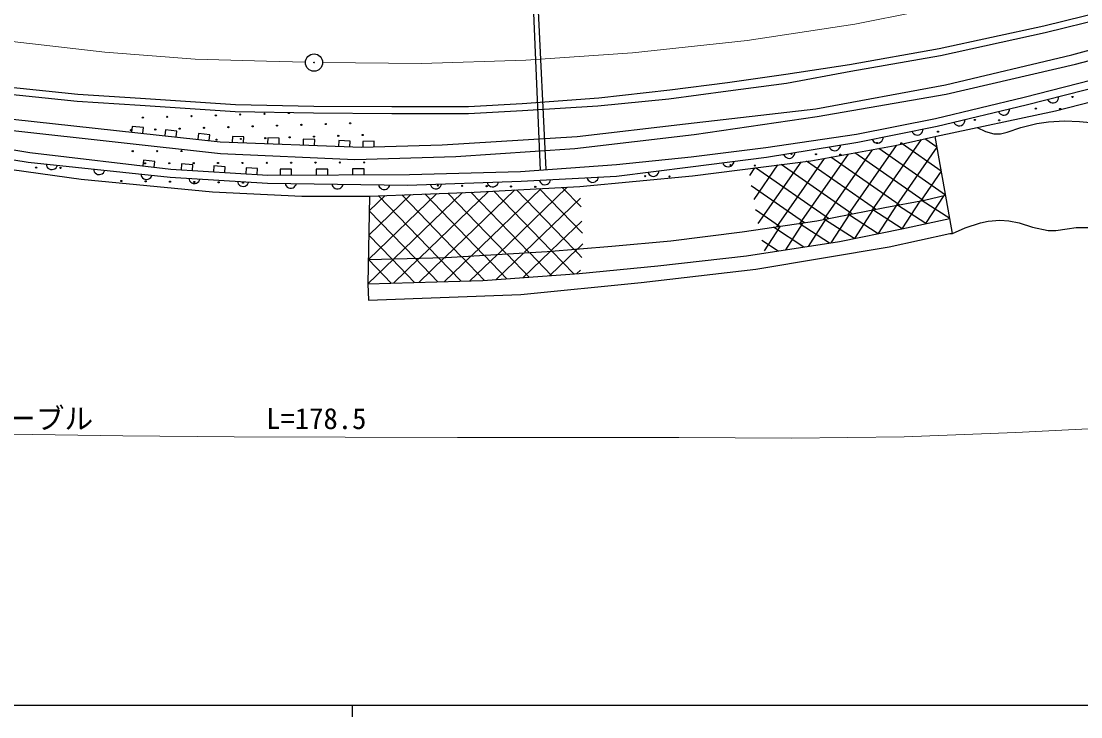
# Model space of a CAD drawing. Units: millimetres, scale not verified. Extents: x 40000 to 680000, y 20000 to 380000.
# Drawn here: x 239187 to 331466, y 204000 to 264572 of the extents above; entities that cross this region are included whole.
import ezdxf
from ezdxf.enums import TextEntityAlignment as Align

# ---------------------------------------------------------------- set-up
doc = ezdxf.new("R2010")
doc.units = ezdxf.units.MM
doc.header["$LTSCALE"] = 1000
doc.linetypes.add('CHAIN', pattern=[18.5, 12, -1.5, 3.5, -1.5])
for name, color, linetype, lineweight in [('M-BGD', 7, 'Continuous', 25), ('M-BMK', 2, 'CHAIN', 13), ('M-BMK-SRVR', 3, 'Continuous', 25), ('M-STR-HTXT', 7, 'Continuous', 13), ('M-TTL-BAND', 7, 'Continuous', 25)]:
    doc.layers.add(name, color=color, linetype=linetype, lineweight=lineweight)
doc.styles.add('ＭＳ ゴシック', font='')
doc.styles.get('ＭＳ ゴシック').set_extended_font_data('MS Gothic')

msp = doc.modelspace()

# ---------------------------------------------------------------- linework, layer by layer
at = {"layer": 'M-BGD'}
for p, q in [((283719, 267090), (284388, 251606)), ((284917, 251645), (284159, 267123)), ((328236, 264173), (336945, 266320)), ((328371, 263589), (337108, 265742)), ((319122, 262185), (328236, 264173)), ((330690, 261656), (341387, 264506)), ((319238, 261596), (328371, 263589)), ((330991, 260818), (341369, 263586)), ((311327, 260803), (319122, 262185)), ((311434, 260212), (319238, 261596)), ((319673, 259034), (330690, 261656)), ((305790, 259947), (311327, 260803)), ((319748, 258223), (330991, 260818)), ((300693, 259223), (305790, 259947)), ((305836, 259185), (311434, 260212)), ((326541, 257961), (334423, 259966)), ((237704, 258873), (244108, 258210)), ((289499, 257912), (295663, 258585)), ((295596, 257802), (300743, 258521)), ((295663, 258585), (300693, 259223)), ((300743, 258521), (305836, 259185)), ((308394, 256953), (319673, 259034)), ((326709, 257281), (334596, 259288)), ((329269, 256766), (337641, 258910)), ((237637, 258276), (244058, 257612)), ((244058, 257612), (249548, 257258)), ((244108, 258210), (249587, 257857)), ((249587, 257857), (257858, 257319)), ((282805, 257407), (289499, 257912)), ((289396, 257193), (295596, 257802)), ((308504, 256261), (319748, 258223)), ((318812, 256110), (326541, 257961)), ((328577, 257757), (328645, 257651)), ((328645, 257651), (328728, 257569)), ((328728, 257569), (328850, 257497)), ((328850, 257497), (328961, 257463)), ((328961, 257463), (329088, 257454)), ((329088, 257454), (329243, 257494)), ((329243, 257494), (329349, 257562)), ((329349, 257562), (329431, 257645)), ((329431, 257645), (329503, 257767)), ((329503, 257767), (329537, 257878)), ((329537, 257878), (329546, 258004)), ((249548, 257258), (257833, 256719)), ((257833, 256719), (264652, 256586)), ((257858, 257319), (264660, 257186)), ((264652, 256586), (271460, 256542)), ((264660, 257186), (271462, 257142)), ((271460, 256542), (278146, 256542)), ((271462, 257142), (278129, 257142)), ((278129, 257142), (282805, 257407)), ((278146, 256542), (282840, 256808)), ((282840, 256808), (289396, 257193)), ((297032, 255631), (308394, 256953)), ((318887, 254565), (329269, 256766)), ((318962, 255426), (326709, 257281)), ((324286, 256701), (324353, 256594)), ((324353, 256594), (324434, 256510)), ((325055, 256495), (325138, 256576)), ((325138, 256576), (325212, 256697)), ((325212, 256697), (325247, 256808)), ((325247, 256808), (325258, 256934)), ((238463, 256037), (256515, 254081)), ((287600, 254524), (297032, 255631)), ((297780, 254704), (308504, 256261)), ((311917, 254731), (318812, 256110)), ((320412, 255773), (320479, 255666)), ((320479, 255666), (320561, 255583)), ((321182, 255567), (321265, 255649)), ((321265, 255649), (321339, 255769)), ((321339, 255769), (321374, 255880)), ((321374, 255880), (321385, 256006)), ((324434, 256510), (324555, 256436)), ((324555, 256436), (324666, 256401)), ((324666, 256401), (324792, 256390)), ((324792, 256390), (324948, 256428)), ((324948, 256428), (325055, 256495)), ((238459, 255048), (256553, 253045)), ((248852, 255414), (248799, 254917)), ((249847, 255306), (248852, 255414)), ((249793, 254809), (249847, 255306)), ((251740, 255101), (251686, 254604)), ((252734, 254993), (251740, 255101)), ((252681, 254496), (252734, 254993)), ((254628, 254788), (254574, 254291)), ((255622, 254680), (254628, 254788)), ((287402, 253494), (297780, 254704)), ((304024, 253582), (311917, 254731)), ((312043, 254042), (318962, 255426)), ((316742, 254982), (316805, 254872)), ((316805, 254872), (316883, 254786)), ((316883, 254786), (317001, 254708)), ((317001, 254708), (317111, 254668)), ((317393, 254684), (317503, 254747)), ((317503, 254747), (317589, 254825)), ((317589, 254825), (317668, 254943)), ((317668, 254943), (317707, 255053)), ((317707, 255053), (317722, 255178)), ((320561, 255583), (320681, 255509)), ((320681, 255509), (320793, 255474)), ((320793, 255474), (320919, 255463)), ((320919, 255463), (321074, 255500)), ((321074, 255500), (321182, 255567)), ((234915, 253963), (239945, 253149)), ((255568, 254183), (255622, 254680)), ((256515, 254081), (268866, 253594)), ((257579, 254539), (257559, 254040)), ((258578, 254500), (257579, 254539)), ((258559, 254000), (258578, 254500)), ((260667, 254417), (260647, 253918)), ((261666, 254378), (260667, 254417)), ((261646, 253878), (261666, 254378)), ((263754, 254296), (263735, 253796)), ((264754, 254256), (263754, 254296)), ((264734, 253757), (264754, 254256)), ((266842, 254174), (266822, 253674)), ((267841, 254135), (266842, 254174)), ((267821, 253635), (267841, 254135)), ((268866, 253594), (275862, 253815)), ((269926, 254128), (268926, 254096)), ((268926, 254096), (268942, 253596)), ((269941, 253628), (269926, 254128)), ((275862, 253815), (287600, 254524)), ((304086, 252728), (312043, 254042)), ((310527, 253670), (310547, 253795)), ((313282, 254290), (313345, 254180)), ((317571, 254261), (313309, 248143)), ((313345, 254180), (313424, 254094)), ((313424, 254094), (313541, 254016)), ((313541, 254016), (313651, 253976)), ((313651, 253976), (313777, 253961)), ((313777, 253961), (313934, 253992)), ((313934, 253992), (314043, 254055)), ((314043, 254055), (314130, 254133)), ((314130, 254133), (314208, 254251)), ((314208, 254251), (314247, 254361)), ((314247, 254361), (314263, 254486)), ((315289, 253734), (318887, 254565)), ((319315, 251516), (315921, 253880)), ((317111, 254668), (317236, 254653)), ((317236, 254653), (317393, 254684)), ((318941, 253604), (317892, 254335)), ((320054, 247383), (318774, 254538)), ((235151, 253048), (239787, 252287)), ((239945, 253149), (252211, 251694)), ((256553, 253045), (268229, 252526)), ((277050, 252786), (287402, 253494)), ((297541, 252768), (304024, 253582)), ((305582, 252975), (305641, 252863)), ((305641, 252863), (305717, 252774)), ((306424, 252790), (306506, 252905)), ((306506, 252905), (306549, 253013)), ((306549, 253013), (306569, 253138)), ((311211, 253003), (307008, 246970)), ((307955, 252420), (315289, 253734)), ((313299, 253378), (309070, 247305)), ((309560, 253632), (309620, 253520)), ((309620, 253520), (309695, 253431)), ((309695, 253431), (309810, 253349)), ((309810, 253349), (309918, 253306)), ((309918, 253306), (310043, 253286)), ((310043, 253286), (310201, 253312)), ((310201, 253312), (310313, 253371)), ((310313, 253371), (310402, 253447)), ((310402, 253447), (310484, 253562)), ((310484, 253562), (310527, 253670)), ((315393, 253758), (311189, 247724)), ((317742, 248955), (311783, 253106)), ((319688, 249428), (313870, 253480)), ((318941, 253604), (315413, 248539)), ((235426, 252067), (244420, 250822)), ((239787, 252287), (252153, 250996)), ((241350, 252124), (241378, 252000)), ((241378, 252000), (241427, 251894)), ((242293, 251905), (242345, 252020)), ((249841, 252479), (249782, 251982)), ((250834, 252361), (249841, 252479)), ((250775, 251864), (250834, 252361)), ((253150, 252138), (253119, 251639)), ((254148, 252077), (253150, 252138)), ((254117, 251577), (254148, 252077)), ((255965, 251965), (255934, 251466)), ((256963, 251904), (255965, 251965)), ((268229, 252526), (277050, 252786)), ((282656, 251479), (291023, 252094)), ((291023, 252094), (297541, 252768)), ((297465, 251896), (304086, 252728)), ((297646, 251105), (307955, 252420)), ((300279, 252250), (300334, 252136)), ((300334, 252136), (300406, 252044)), ((300406, 252044), (300518, 251957)), ((300518, 251957), (300624, 251910)), ((300907, 251905), (301021, 251960)), ((301021, 251960), (301113, 252032)), ((301113, 252032), (301200, 252144)), ((301200, 252144), (301247, 252250)), ((301247, 252250), (301271, 252374)), ((305063, 252051), (302978, 249056)), ((307070, 252307), (303351, 246968)), ((309122, 252629), (304970, 246668)), ((311538, 247793), (305368, 252090)), ((305717, 252774), (305832, 252692)), ((305832, 252692), (305940, 252649)), ((305940, 252649), (306065, 252629)), ((306065, 252629), (306223, 252655)), ((306223, 252655), (306335, 252714)), ((306335, 252714), (306424, 252790)), ((313582, 248197), (307587, 252373)), ((315654, 248582), (309696, 252732)), ((241427, 251894), (241516, 251785)), ((241516, 251785), (241609, 251715)), ((241609, 251715), (241725, 251662)), ((241725, 251662), (241884, 251646)), ((241884, 251646), (242007, 251673)), ((242007, 251673), (242113, 251722)), ((242113, 251722), (242223, 251811)), ((242223, 251811), (242293, 251905)), ((245473, 251693), (245500, 251570)), ((245500, 251570), (245549, 251464)), ((245549, 251464), (245638, 251354)), ((245638, 251354), (245732, 251284)), ((245732, 251284), (245847, 251232)), ((245847, 251232), (246006, 251216)), ((246006, 251216), (246129, 251243)), ((246129, 251243), (246235, 251292)), ((246235, 251292), (246345, 251381)), ((246345, 251381), (246415, 251474)), ((246415, 251474), (246467, 251590)), ((249595, 251263), (249622, 251140)), ((249622, 251140), (249671, 251034)), ((249671, 251034), (249761, 250924)), ((250467, 250951), (250537, 251044)), ((250537, 251044), (250589, 251160)), ((252211, 251694), (260655, 251177)), ((256932, 251405), (256963, 251904)), ((258779, 251793), (258749, 251294)), ((259777, 251732), (258779, 251793)), ((259747, 251233), (259777, 251732)), ((260655, 251177), (273007, 251231)), ((262731, 251686), (261731, 251682)), ((261731, 251682), (261733, 251182)), ((262733, 251186), (262731, 251686)), ((265887, 251700), (264887, 251696)), ((264887, 251696), (264889, 251196)), ((265889, 251200), (265887, 251700)), ((269043, 251713), (268043, 251709)), ((268043, 251709), (268045, 251209)), ((269045, 251213), (269043, 251713)), ((273007, 251231), (282656, 251479)), ((282727, 250651), (291030, 251066)), ((287849, 250174), (297646, 251105)), ((291030, 251066), (297465, 251896)), ((293751, 251417), (293806, 251303)), ((293806, 251303), (293879, 251212)), ((293879, 251212), (293991, 251126)), ((293991, 251126), (294098, 251079)), ((294098, 251079), (294222, 251055)), ((294222, 251055), (294380, 251075)), ((294380, 251075), (294494, 251130)), ((294494, 251130), (294586, 251202)), ((294586, 251202), (294672, 251314)), ((294672, 251314), (294719, 251421)), ((294719, 251421), (294743, 251545)), ((300624, 251910), (300748, 251885)), ((300748, 251885), (300907, 251905)), ((303057, 251795), (302604, 251145)), ((309493, 247389), (303150, 251807)), ((319315, 251516), (317501, 248912)), ((244420, 250822), (255836, 249715)), ((249761, 250924), (249854, 250854)), ((249854, 250854), (249969, 250802)), ((249969, 250802), (250128, 250785)), ((250128, 250785), (250252, 250813)), ((250252, 250813), (250357, 250862)), ((250357, 250862), (250467, 250951)), ((252153, 250996), (260629, 250477)), ((253773, 250897), (253806, 250775)), ((253806, 250775), (253859, 250672)), ((253859, 250672), (253953, 250566)), ((253953, 250566), (254049, 250500)), ((254049, 250500), (254167, 250452)), ((254167, 250452), (254326, 250443)), ((254326, 250443), (254449, 250475)), ((254449, 250475), (254552, 250529)), ((254552, 250529), (254658, 250623)), ((254658, 250623), (254724, 250719)), ((254724, 250719), (254771, 250836)), ((258011, 250638), (258043, 250516)), ((258043, 250516), (258097, 250412)), ((258097, 250412), (258191, 250306)), ((258191, 250306), (258287, 250240)), ((258287, 250240), (258404, 250193)), ((258404, 250193), (258564, 250183)), ((258564, 250183), (258686, 250216)), ((258686, 250216), (258790, 250269)), ((258790, 250269), (258896, 250363)), ((258896, 250363), (258962, 250459)), ((258962, 250459), (259009, 250577)), ((260629, 250477), (272833, 250305)), ((262163, 250456), (262201, 250335)), ((262201, 250335), (262260, 250234)), ((262260, 250234), (262358, 250133)), ((262358, 250133), (262458, 250072)), ((262858, 250066), (262958, 250125)), ((262958, 250125), (263060, 250223)), ((263060, 250223), (263121, 250322)), ((263121, 250322), (263163, 250442)), ((266231, 250398), (266269, 250278)), ((266269, 250278), (266328, 250177)), ((266328, 250177), (266427, 250076)), ((266427, 250076), (266526, 250014)), ((267027, 250067), (267128, 250166)), ((267128, 250166), (267189, 250265)), ((267189, 250265), (267231, 250384)), ((270299, 250341), (270338, 250220)), ((270338, 250220), (270396, 250119)), ((270396, 250119), (270495, 250018)), ((271095, 250010), (271196, 250108)), ((271196, 250108), (271257, 250207)), ((271257, 250207), (271299, 250327)), ((272833, 250305), (282727, 250651)), ((274807, 250374), (274851, 250256)), ((274851, 250256), (274915, 250158)), ((274915, 250158), (275018, 250061)), ((275520, 250019), (275618, 250082)), ((275618, 250082), (275714, 250186)), ((275714, 250186), (275771, 250288)), ((275771, 250288), (275807, 250409)), ((278647, 249690), (287849, 250174)), ((279754, 250547), (279798, 250429)), ((279798, 250429), (279862, 250331)), ((279862, 250331), (279965, 250234)), ((279965, 250234), (280067, 250178)), ((280067, 250178), (280189, 250142)), ((280189, 250142), (280348, 250148)), ((280348, 250148), (280467, 250192)), ((280467, 250192), (280565, 250255)), ((280565, 250255), (280661, 250359)), ((280661, 250359), (280718, 250461)), ((280711, 244294), (286742, 250116)), ((280718, 250461), (280753, 250582)), ((284304, 250730), (284350, 250612)), ((284350, 250612), (284414, 250515)), ((284414, 250515), (284519, 250420)), ((284519, 250420), (284622, 250365)), ((284622, 250365), (284744, 250331)), ((284744, 250331), (284904, 250339)), ((284904, 250339), (285022, 250385)), ((285022, 250385), (285119, 250450)), ((285119, 250450), (285213, 250555)), ((285213, 250555), (285268, 250658)), ((285268, 250658), (285302, 250780)), ((286300, 250093), (287941, 248393)), ((288455, 250937), (288501, 250820)), ((288501, 250820), (288566, 250723)), ((288566, 250723), (288671, 250628)), ((288671, 250628), (288774, 250573)), ((288774, 250573), (288895, 250539)), ((288895, 250539), (289055, 250547)), ((289055, 250547), (289173, 250593)), ((289173, 250593), (289270, 250658)), ((289270, 250658), (289365, 250763)), ((289365, 250763), (289420, 250865)), ((289420, 250865), (289454, 250987)), ((307389, 247026), (302765, 250247)), ((255836, 249715), (263633, 249344)), ((262458, 250072), (262577, 250030)), ((262577, 250030), (262737, 250028)), ((262737, 250028), (262858, 250066)), ((263633, 249344), (269514, 249344)), ((266526, 250014), (266645, 249972)), ((266645, 249972), (266805, 249970)), ((266805, 249970), (266926, 250008)), ((266926, 250008), (267027, 250067)), ((269519, 249344), (269385, 241714)), ((269422, 243819), (275374, 249566)), ((269459, 245940), (273126, 249481)), ((269496, 248061), (270879, 249396)), ((269514, 249344), (278647, 249690)), ((270314, 249374), (275523, 243978)), ((270495, 250018), (270594, 249957)), ((270594, 249957), (270713, 249915)), ((270713, 249915), (270873, 249913)), ((270873, 249913), (270994, 249951)), ((270994, 249951), (271095, 250010)), ((271641, 243877), (277622, 249651)), ((272325, 249450), (277507, 244083)), ((273861, 243935), (279889, 249755)), ((274336, 249527), (279468, 244212)), ((275018, 250061), (275120, 250005)), ((275120, 250005), (275242, 249969)), ((275242, 249969), (275401, 249975)), ((275401, 249975), (275520, 250019)), ((276080, 243993), (282173, 249876)), ((276348, 249603), (281428, 244341)), ((278359, 249679), (283388, 244470)), ((278394, 244141), (284458, 249996)), ((280348, 249779), (285349, 244599)), ((282332, 249884), (287309, 244728)), ((284316, 249988), (288059, 246111)), ((317852, 248975), (319688, 249428)), ((317979, 246942), (319574, 249399)), ((319692, 249407), (319668, 249423)), ((283029, 244447), (287902, 249151)), ((308474, 247187), (314390, 248356)), ((313840, 246075), (315442, 248544)), ((314390, 248356), (317852, 248975)), ((317979, 246942), (315496, 248554)), ((315904, 246500), (317465, 248905)), ((320054, 247383), (317657, 248940)), ((269496, 248061), (273490, 243925)), ((305225, 246706), (303138, 248159)), ((307753, 244964), (309303, 247351)), ((311722, 245638), (309135, 247318)), ((309739, 245267), (311354, 247756)), ((313813, 246069), (311247, 247735)), ((311775, 245649), (313406, 248162)), ((315904, 246500), (313359, 248152)), ((315892, 246498), (320054, 247383)), ((320286, 246092), (320054, 247383)), ((285347, 244599), (288005, 247165)), ((301965, 246223), (308474, 247187)), ((303923, 244574), (305316, 246719)), ((307348, 244902), (304690, 246626)), ((305768, 244660), (307295, 247012)), ((309577, 245243), (306933, 246959)), ((310449, 245376), (315892, 246498)), ((269459, 245940), (271456, 243872)), ((295765, 245443), (301965, 246223)), ((305118, 244560), (303689, 245488)), ((314776, 244933), (320046, 246085)), ((320046, 246085), (320286, 246092)), ((282888, 242241), (285279, 244549)), ((284999, 244527), (290631, 244987)), ((285229, 242416), (287639, 244742)), ((285403, 244560), (287321, 242572)), ((287335, 244718), (288026, 244002)), ((287664, 244752), (288107, 245179)), ((290631, 244987), (295765, 245443)), ((302345, 244136), (310449, 245376)), ((303158, 242975), (314776, 244933)), ((269385, 241714), (271625, 243877)), ((269422, 243819), (276178, 243995)), ((269437, 243820), (271418, 241768)), ((271471, 243873), (273451, 241822)), ((271605, 241773), (273844, 243934)), ((273505, 243926), (275484, 241876)), ((273826, 241832), (276064, 243992)), ((275539, 243979), (277516, 241930)), ((276047, 241891), (278363, 244127)), ((276178, 243995), (284999, 244527)), ((277529, 244077), (279543, 241991)), ((278267, 241950), (280666, 244266)), ((279499, 244195), (281487, 242136)), ((280547, 242066), (282969, 244404)), ((281470, 244314), (283432, 242282)), ((283440, 244433), (285377, 242427)), ((294641, 243269), (302345, 244136)), ((287570, 242591), (287881, 242891)), ((287777, 242605), (294641, 243269)), ((293173, 241810), (303158, 242975)), ((269385, 241714), (279392, 241980)), ((279392, 241980), (287777, 242605)), ((282688, 240783), (293173, 241810)), ((269385, 241714), (269439, 240287)), ((269439, 240287), (282688, 240783))]:
    msp.add_line(p, q, dxfattribs=at)
for points in [[(322437, 255317), (323178, 254952), (323902, 254751), (324479, 254769), (325064, 254907), (326257, 255313), (327622, 255652), (328663, 255803), (330057, 255886), (331355, 255849), (332954, 255688)], [(320286, 246092), (321391, 246571), (322716, 247019), (323402, 247161), (324407, 247243), (325212, 247197), (326110, 247014), (327269, 246646), (328622, 246355), (329278, 246358), (330268, 246490), (331070, 246602), (332069, 246594)]]:
    msp.add_lwpolyline(points, dxfattribs=at)
for centre in [(330745, 257973), (260376, 256509), (262496, 256576), (327549, 256958), (329670, 256928), (249775, 256173), (251895, 256240), (254015, 256307), (256135, 256374), (258256, 256442), (265710, 255616), (267830, 255683), (322231, 255972), (324352, 255942), (248748, 255079), (250868, 255147), (252989, 255214), (255109, 255281), (257229, 255348), (259349, 255415), (261470, 255482), (263590, 255549), (268924, 254657), (319034, 254956), (256202, 254254), (258323, 254321), (260443, 254388), (262563, 254455), (264683, 254523), (266804, 254590), (313716, 253971), (315838, 253941), (248901, 253248), (251023, 253257), (253144, 253266), (306278, 253015), (308399, 252985), (310520, 252955), (249967, 252192), (252088, 252201), (254209, 252210), (256330, 252219), (258452, 252228), (260573, 252237), (262694, 252247), (264816, 252256), (266937, 252265), (269058, 252274), (300960, 252029), (303081, 251999), (240493, 251823), (242614, 251793), (293521, 251074), (295642, 251044), (247902, 250657), (250023, 250627), (252144, 250597), (254266, 250567), (256387, 250537), (258508, 250507), (275477, 250268), (277598, 250238), (279719, 250208), (281840, 250178), (283961, 250148)]:
    msp.add_circle(centre, 50, dxfattribs=at)
at = {"layer": 'M-BMK'}
for p, q in [((311774, 264316), (322876, 266535)), ((302419, 262876), (311774, 264316)), ((237641, 262899), (246478, 261884)), ((292430, 261828), (302419, 262876)), ((246478, 261884), (254338, 261275)), ((254338, 261275), (260545, 261105)), ((274054, 260888), (283131, 261164)), ((283131, 261164), (292430, 261828)), ((260545, 261105), (263940, 260994)), ((265439, 260962), (274054, 260888))]:
    msp.add_line(p, q, dxfattribs=at)
at = {"layer": 'M-BMK-SRVR'}
for radius in [750, 30]:
    msp.add_circle((264689, 260969), radius, dxfattribs=at)
at = {"layer": 'M-STR-HTXT'}
msp.add_lwpolyline([(169495, 235433), (174104, 234085), (178739, 232839), (182043, 232074), (185377, 231405), (189774, 230639), (194323, 229950), (198291, 229445), (202158, 229056), (205750, 228788), (209346, 228622), (218811, 228605), (228612, 228650), (238241, 228600), (248040, 228474), (257742, 228377), (267388, 228343), (277188, 228318), (286851, 228318), (296473, 228310), (306275, 228271), (316073, 228372), (325799, 228749), (335570, 229264)], dxfattribs=at)
at = {"layer": 'M-TTL-BAND'}
for p, q in [((40000, 205000), (579000, 205000)), ((268000, 205000), (268000, 204000))]:
    msp.add_line(p, q, dxfattribs=at)

# ---------------------------------------------------------------- texts
at = {"layer": 'M-STR-HTXT', "style": 'ＭＳ ゴシック'}
for s, p in [('ガードケーブル', (227956, 228505)), ('L=178.5', (260523, 228505))]:
    msp.add_text(s, height=1833, dxfattribs=at).set_placement(p, align=Align.BOTTOM_LEFT)

doc.saveas('drawing.dxf')
